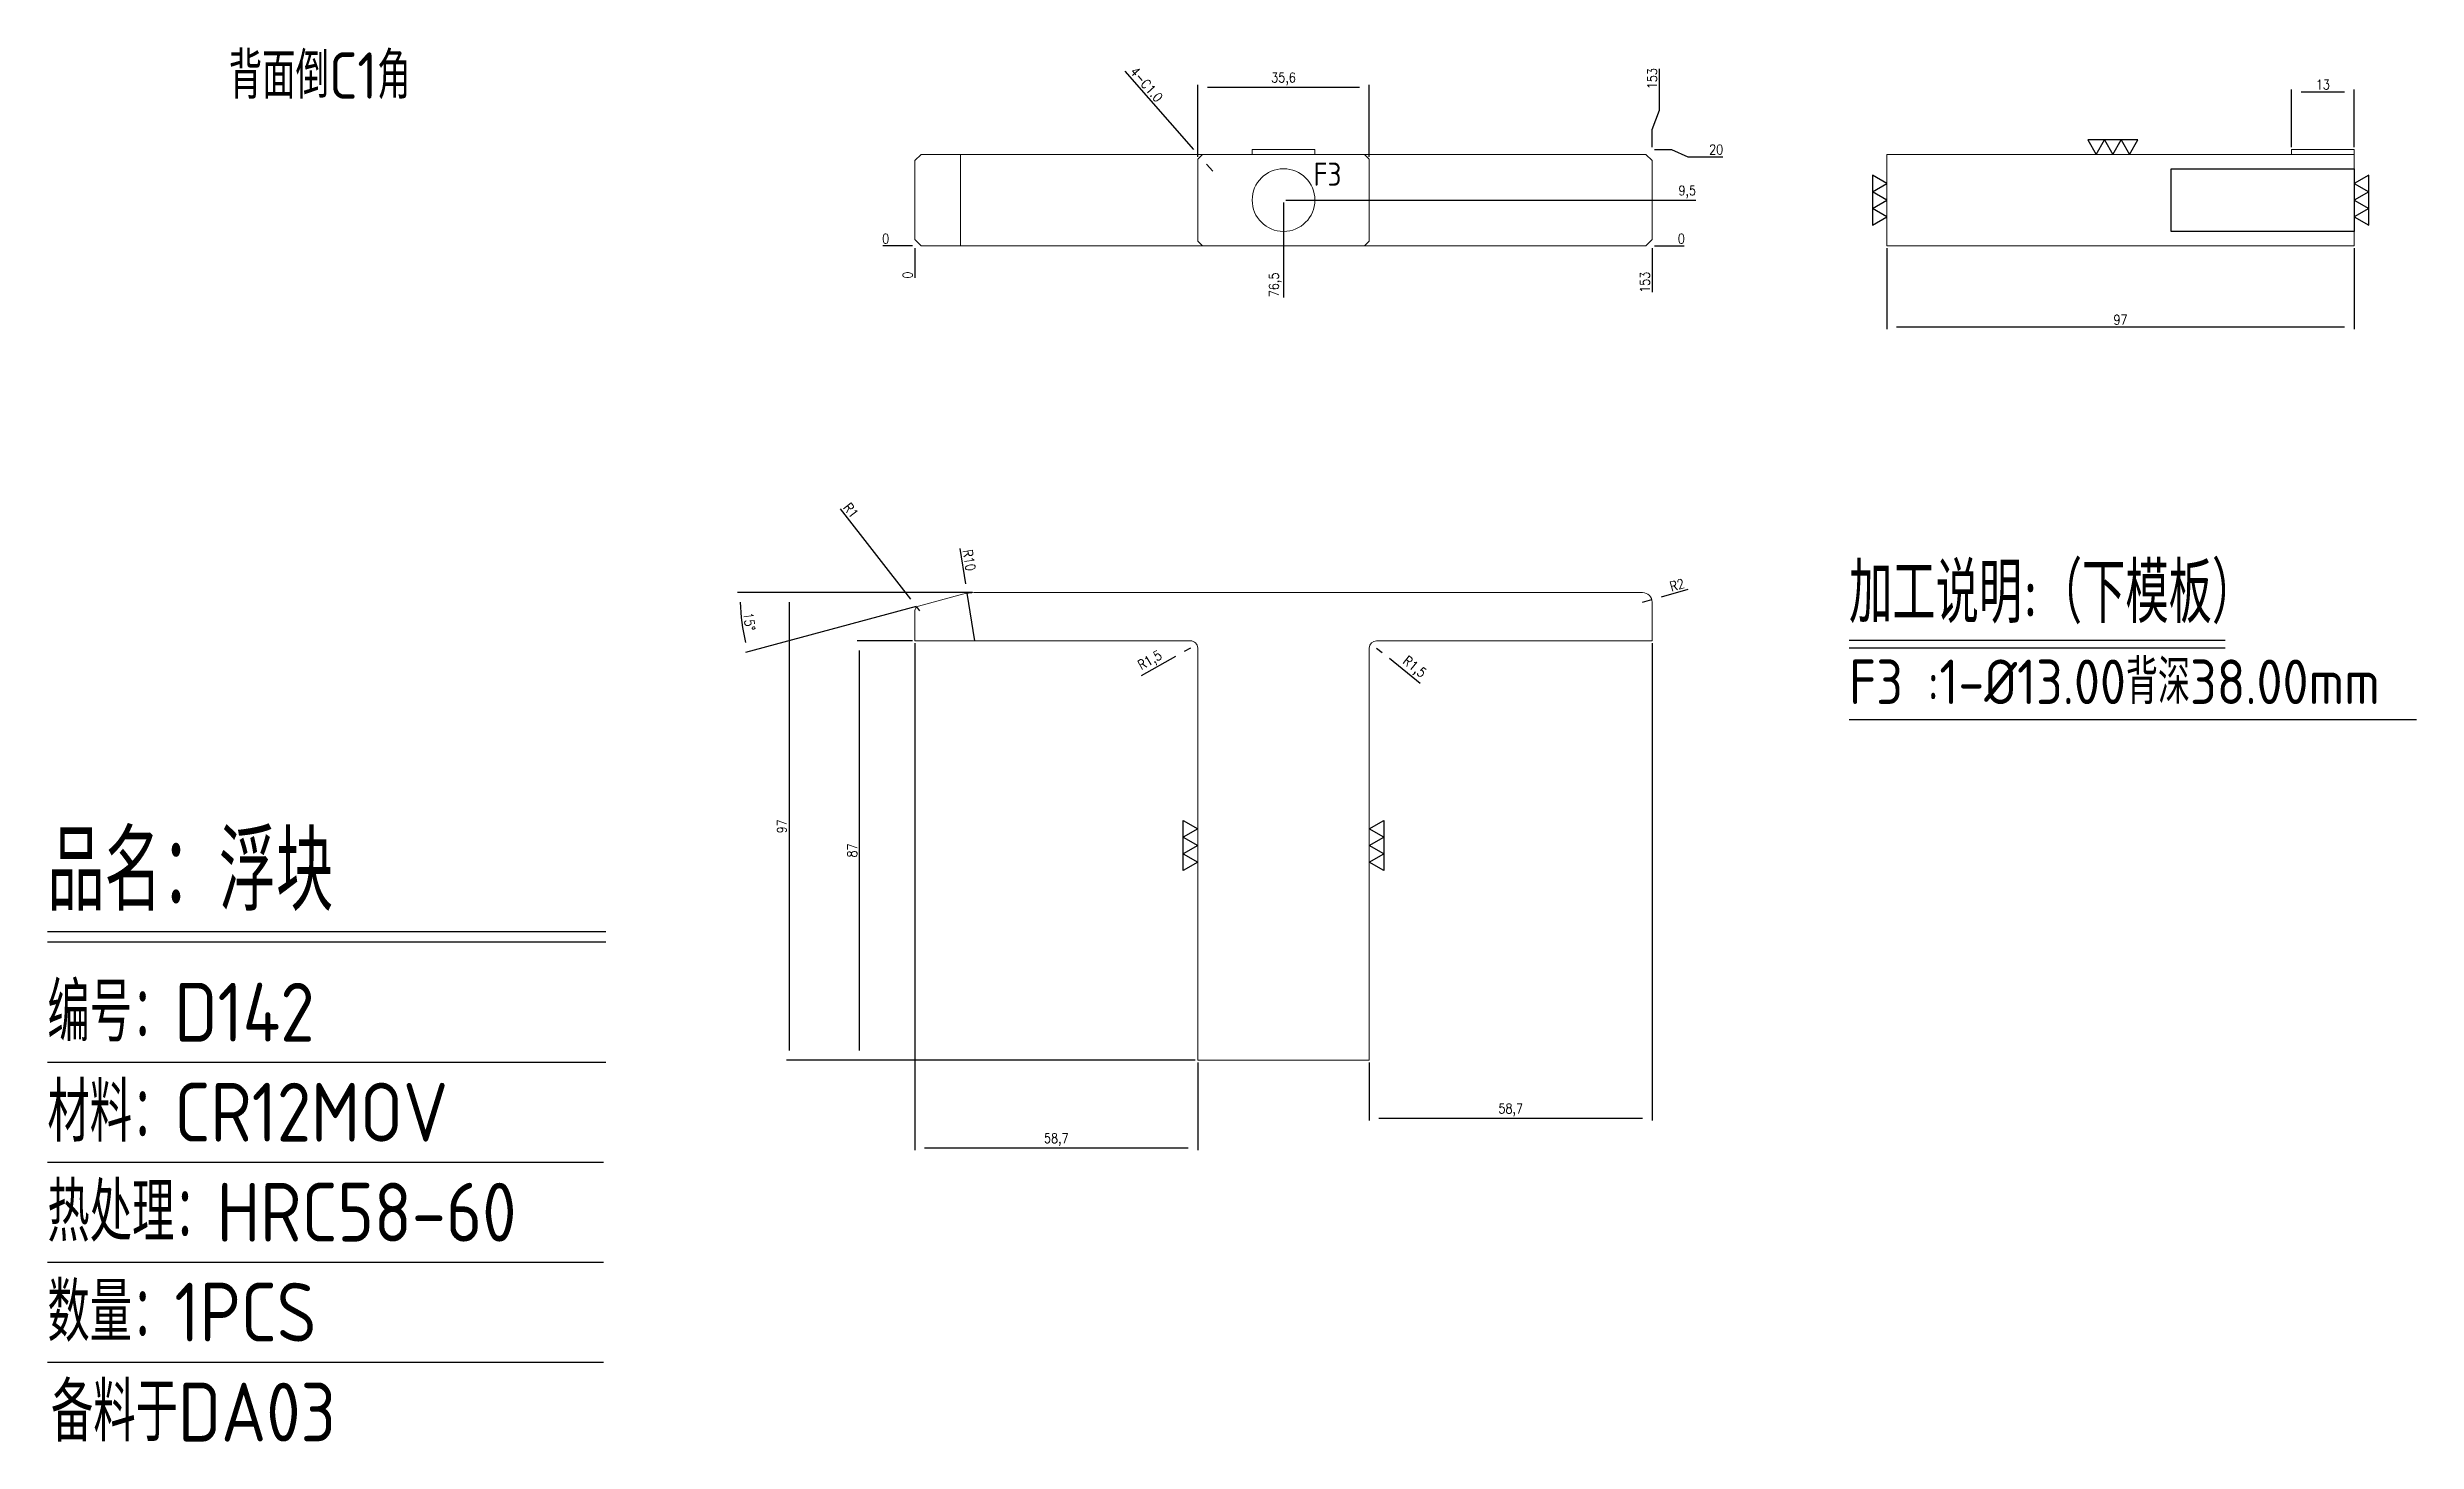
# Model space of a CAD drawing. Header units: millimetres. Extents: x 98206 to 98697, y -7950 to -7660.
import ezdxf
from ezdxf.enums import TextEntityAlignment as Align

# ---------------------------------------------------------------- set-up
doc = ezdxf.new("R2010")
doc.units = ezdxf.units.MM
doc.linetypes.add('HIDDEN', pattern=[0])
for name, color, linetype in [('DIE_P', 2, 'Continuous'), ('DIM', 4, 'Continuous'), ('TEXT', 4, 'Continuous')]:
    doc.layers.add(name, color=color, linetype=linetype)
doc.styles.add('gbenor', font='gbenor.shx', dxfattribs={"bigfont": 'gbcbig.shx'})
doc.styles.get("Standard").update_dxf_attribs({"font": 'txt.shx', "width": 0.85, "bigfont": 'ctxt.shx'})
doc.dimstyles.new('T-2-WX', dxfattribs={"dimtxt": 2, "dimasz": 2, "dimexe": 0.5, "dimexo": 0.5, "dimgap": 0.5, "dimtad": 1, "dimtxsty": 'Standard', "dimblk": 'OPEN30', "dimcen": 0, "dimazin": 3, "dimtfac": 1, "dimtmove": 0, "dimatfit": 3, "dimldrblk": 'OPEN30', "dimlwd": -1, "dimlwe": -1})

# ---------------------------------------------------------------- blocks, each defined once
blk = doc.blocks.new('*D7579')
at = {"layer": 'Defpoints', "color": 0}
for p in [(98398.00405427752, -7773.577656174115), (98359.44327357836, -7870.577656174115), (98444.25123260677, -7870.577656174115)]:
    blk.add_point(p, dxfattribs=at)
at = {"layer": 'DIM', "color": 0}
for p, q in [((98397.50405427752, -7773.577656174115), (98358.94327357836, -7773.577656174115)), ((98359.44327357836, -7775.577656174115), (98359.44327357836, -7868.577656174115)), ((98443.75123260677, -7870.577656174115), (98358.94327357836, -7870.577656174115))]:
    blk.add_line(p, q, dxfattribs=at)
at = {"layer": 'DIM', "color": 0, "insert": (98357.94327357836, -7822.077656174115), "char_height": 2, "attachment_point": 5, "rotation": 90}
blk.add_mtext('97', dxfattribs=at)
blk = doc.blocks.new('_Open30')
blk = doc.blocks.new('*D7580')
at = {"layer": 'Defpoints', "color": 0}
for p in [(98385.55123260678, -7783.577656174115), (98444.25123260677, -7870.577656174115), (98444.25123260677, -7888.80461975879)]:
    blk.add_point(p, dxfattribs=at)
at = {"layer": 'DIM', "color": 0}
for p, q in [((98385.55123260678, -7784.077656174115), (98385.55123260678, -7889.30461975879)), ((98444.25123260677, -7871.077656174115), (98444.25123260677, -7889.30461975879)), ((98387.55123260678, -7888.80461975879), (98442.25123260677, -7888.80461975879))]:
    blk.add_line(p, q, dxfattribs=at)
at = {"layer": 'DIM', "color": 0, "insert": (98414.90123260678, -7887.114143568314), "char_height": 2, "attachment_point": 5}
blk.add_mtext('58,7', dxfattribs=at)
blk = doc.blocks.new('*D7581')
at = {"layer": 'Defpoints', "color": 0}
for p in [(98538.55123260678, -7783.577656174115), (98479.85123260677, -7870.577656174115), (98538.55123260678, -7882.64998348918)]:
    blk.add_point(p, dxfattribs=at)
at = {"layer": 'DIM', "color": 0}
for p, q in [((98538.55123260678, -7784.077656174115), (98538.55123260678, -7883.14998348918)), ((98479.85123260677, -7871.077656174115), (98479.85123260677, -7883.14998348918)), ((98481.85123260677, -7882.64998348918), (98536.55123260678, -7882.64998348918))]:
    blk.add_line(p, q, dxfattribs=at)
at = {"layer": 'DIM', "color": 0, "insert": (98509.20123260678, -7880.959507298704), "char_height": 2, "attachment_point": 5}
blk.add_mtext('58,7', dxfattribs=at)
blk = doc.blocks.new('*D7582')
at = {"layer": 'Defpoints', "color": 0}
for p in [(98374.04476992605, -7783.577656174115), (98385.55123260678, -7783.577656174115), (98444.25123260677, -7870.577656174115)]:
    blk.add_point(p, dxfattribs=at)
at = {"layer": 'DIM', "color": 0}
for p, q in [((98385.05123260678, -7783.577656174115), (98373.54476992605, -7783.577656174115)), ((98374.04476992605, -7868.577656174115), (98374.04476992605, -7785.577656174115)), ((98443.75123260677, -7870.577656174115), (98373.54476992605, -7870.577656174115))]:
    blk.add_line(p, q, dxfattribs=at)
at = {"layer": 'DIM', "color": 0, "insert": (98372.54476992605, -7827.077656174115), "char_height": 2, "attachment_point": 5, "rotation": 90}
blk.add_mtext('87', dxfattribs=at)
blk = doc.blocks.new('*D7583')
at = {"layer": 'Defpoints', "color": 0}
for p in [(98349.4328298969, -7777.711906670389), (98386.29241356169, -7776.36301904187), (98395.41586382643, -7773.91839791122), (98397.82382599646, -7773.577656174115), (98536.55123260678, -7773.577656174115)]:
    blk.add_point(p, dxfattribs=at)
at = {"layer": 'DIM', "color": 0}
for p, q in [((98396.18752930156, -7773.577656174115), (98348.75232462202, -7773.577656174115)), ((98385.80945064855, -7776.492428564422), (98350.38567711318, -7785.98420007619))]:
    blk.add_line(p, q, dxfattribs=at)
blk.add_arc((98396.68752930156, -7773.577656174115), 47.43520467953348, 182.4159281991056, 192.5840718010485, dxfattribs=at)
at = {"layer": 'DIM', "color": 0, "insert": (98351.19251832596, -7779.567187996879), "char_height": 2, "attachment_point": 5, "rotation": 277.5000000000738}
blk.add_mtext('15%%d', dxfattribs=at)
blk = doc.blocks.new('*D7584')
at = {"layer": 'Defpoints', "color": 0}
for p in [(98385.93776654874, -7776.539223780987), (98386.55123260702, -7777.328944868212)]:
    blk.add_point(p, dxfattribs=at)
at = {"layer": 'DIM', "color": 0}
for p, q in [((98384.71083443235, -7774.959781606746), (98370.11099676613, -7756.165262302016)), ((98386.55123260702, -7777.328944868212), (98385.93776654874, -7776.539223780987))]:
    blk.add_line(p, q, dxfattribs=at)
at = {"layer": 'DIM', "color": 0, "insert": (98372.29757295853, -7756.534940990352), "char_height": 2, "attachment_point": 5, "rotation": 307.8405457107176}
blk.add_mtext('R1', dxfattribs=at)
blk = doc.blocks.new('*D7585')
at = {"layer": 'Defpoints', "color": 0}
for p in [(98396.40950339413, -7773.705604336732), (98398.00405427741, -7783.577656174504)]:
    blk.add_point(p, dxfattribs=at)
at = {"layer": 'DIM', "color": 0}
for p, q in [((98394.91518142355, -7764.454081471937), (98396.09059321748, -7771.731193969247)), ((98398.00405427741, -7783.577656174504), (98396.40950339413, -7773.705604336732))]:
    blk.add_line(p, q, dxfattribs=at)
at = {"layer": 'DIM', "color": 0, "insert": (98396.82424000782, -7766.866249904365), "char_height": 2, "attachment_point": 5, "rotation": 279.1752690243606}
blk.add_mtext('R10', dxfattribs=at)
blk = doc.blocks.new('*D7586')
at = {"layer": 'Defpoints', "color": 0}
for p in [(98536.55123260671, -7775.57765617414), (98538.4763428853, -7775.035484231463)]:
    blk.add_point(p, dxfattribs=at)
at = {"layer": 'DIM', "color": 0}
for p, q in [((98545.93843701265, -7772.933922510842), (98540.40145316385, -7774.493312288797)), ((98536.55123260671, -7775.57765617414), (98538.4763428853, -7775.035484231463))]:
    blk.add_line(p, q, dxfattribs=at)
at = {"layer": 'DIM', "color": 0, "insert": (98543.72587127052, -7771.998698719573), "char_height": 2, "attachment_point": 5, "rotation": 15.728898686635706}
blk.add_mtext('R2', dxfattribs=at)
blk = doc.blocks.new('*D7587')
at = {"layer": 'Defpoints', "color": 0}
for p in [(98481.35123260689, -7785.07765617421), (98482.51603698944, -7786.022765030422)]:
    blk.add_point(p, dxfattribs=at)
at = {"layer": 'DIM', "color": 0}
for p, q in [((98481.35123260689, -7785.07765617421), (98482.51603698944, -7786.022765030422)), ((98490.42191562457, -7792.437503870786), (98484.06910949961, -7787.28291017212))]:
    blk.add_line(p, q, dxfattribs=at)
at = {"layer": 'DIM', "color": 0, "insert": (98489.08717149647, -7789.177563542036), "char_height": 2, "attachment_point": 5, "rotation": 320.94452311535434}
blk.add_mtext('R1,5', dxfattribs=at)
blk = doc.blocks.new('*D7588')
at = {"layer": 'Defpoints', "color": 0}
for p in [(98441.44413498425, -7785.813520159434), (98442.75123260685, -7785.07765617418)]:
    blk.add_point(p, dxfattribs=at)
at = {"layer": 'DIM', "color": 0}
for p, q in [((98432.57246921521, -7790.80805095481), (98439.70133815405, -7786.794672139816)), ((98442.75123260685, -7785.07765617418), (98441.44413498425, -7785.813520159434))]:
    blk.add_line(p, q, dxfattribs=at)
at = {"layer": 'DIM', "color": 0, "insert": (98434.43619823849, -7787.818859264348), "char_height": 2, "attachment_point": 5, "rotation": 29.378446770432998}
blk.add_mtext('R1,5', dxfattribs=at)
blk = doc.blocks.new('*D7589')
at = {"layer": 'Defpoints', "color": 0}
for p in [(98385.55123260678, -7701.61553054479), (98538.55123260678, -7701.61553054479), (98543.55123260678, -7701.61553054479)]:
    blk.add_point(p, dxfattribs=at)
at = {"layer": 'DIM', "color": 0}
blk.add_line((98539.05123260678, -7701.61553054479), (98545.18456594012, -7701.61553054479), dxfattribs=at)
at = {"layer": 'DIM', "color": 0, "insert": (98544.61789927345, -7700.11553054479), "char_height": 2, "attachment_point": 5}
blk.add_mtext('0', dxfattribs=at)
blk = doc.blocks.new('*D7590')
at = {"layer": 'Defpoints', "color": 0}
for p in [(98462.05123260678, -7692.11553054479), (98543.55123260678, -7692.11553054479), (98385.55123260678, -7701.61553054479)]:
    blk.add_point(p, dxfattribs=at)
at = {"layer": 'DIM', "color": 0}
blk.add_line((98462.55123260678, -7692.11553054479), (98547.6131373687, -7692.11553054479), dxfattribs=at)
at = {"layer": 'DIM', "color": 0, "insert": (98545.83218498774, -7690.425054354314), "char_height": 2, "attachment_point": 5}
blk.add_mtext('9,5', dxfattribs=at)
blk = doc.blocks.new('*D7591')
at = {"layer": 'Defpoints', "color": 0}
for p in [(98538.55123260678, -7681.615530544794), (98549.96670879725, -7683.11553054479), (98385.55123260678, -7701.61553054479)]:
    blk.add_point(p, dxfattribs=at)
at = {"layer": 'DIM', "color": 0}
for p, q in [((98539.05123260678, -7681.615530544794), (98542.55123260678, -7681.615530544794)), ((98542.55123260678, -7681.615530544794), (98545.96670879725, -7683.11553054479)), ((98545.96670879725, -7683.11553054479), (98553.21908974963, -7683.11553054479))]:
    blk.add_line(p, q, dxfattribs=at)
at = {"layer": 'DIM', "color": 0, "insert": (98551.84289927344, -7681.61553054479), "char_height": 2, "attachment_point": 5}
blk.add_mtext('20', dxfattribs=at)
blk = doc.blocks.new('*D7592')
at = {"layer": 'Defpoints', "color": 0}
for p in [(98380.55123260678, -7701.61553054479), (98385.55123260678, -7701.61553054479), (98385.55123260678, -7701.61553054479)]:
    blk.add_point(p, dxfattribs=at)
at = {"layer": 'DIM', "color": 0}
blk.add_line((98385.05123260678, -7701.61553054479), (98378.91789927345, -7701.61553054479), dxfattribs=at)
at = {"layer": 'DIM', "color": 0, "insert": (98379.48456594012, -7700.11553054479), "char_height": 2, "attachment_point": 5}
blk.add_mtext('0', dxfattribs=at)
blk = doc.blocks.new('*D7593')
at = {"layer": 'Defpoints', "color": 0}
for p in [(98385.55123260678, -7701.61553054479), (98538.55123260678, -7701.61553054479), (98538.55123260678, -7706.61553054479)]:
    blk.add_point(p, dxfattribs=at)
at = {"layer": 'DIM', "color": 0}
blk.add_line((98538.55123260678, -7702.11553054479), (98538.55123260678, -7711.244101973352), dxfattribs=at)
at = {"layer": 'DIM', "color": 0, "insert": (98537.05123260678, -7709.179816259071), "char_height": 2, "attachment_point": 5, "rotation": 90}
blk.add_mtext('153', dxfattribs=at)
blk = doc.blocks.new('*D7594')
at = {"layer": 'Defpoints', "color": 0}
for p in [(98462.05123260678, -7692.11553054479), (98385.55123260678, -7701.61553054479), (98462.05123260678, -7706.61553054479)]:
    blk.add_point(p, dxfattribs=at)
at = {"layer": 'DIM', "color": 0}
blk.add_line((98462.05123260678, -7692.61553054479), (98462.05123260678, -7712.296482925754), dxfattribs=at)
at = {"layer": 'DIM', "color": 0, "insert": (98460.36075641631, -7709.706006735272), "char_height": 2, "attachment_point": 5, "rotation": 90}
blk.add_mtext('76,5', dxfattribs=at)
blk = doc.blocks.new('*D7595')
at = {"layer": 'Defpoints', "color": 0}
for p in [(98385.55123260678, -7701.61553054479), (98385.55123260678, -7701.61553054479), (98385.55123260678, -7706.61553054479)]:
    blk.add_point(p, dxfattribs=at)
at = {"layer": 'DIM', "color": 0}
blk.add_line((98385.55123260678, -7702.11553054479), (98385.55123260678, -7708.248863878121), dxfattribs=at)
at = {"layer": 'DIM', "color": 0, "insert": (98384.05123260678, -7707.682197211456), "char_height": 2, "attachment_point": 5, "rotation": 90}
blk.add_mtext('0', dxfattribs=at)
blk = doc.blocks.new('*D7596')
at = {"layer": 'Defpoints', "color": 0}
for p in [(98540.05123260678, -7669.471482925714), (98538.55123260678, -7681.615530544794), (98385.55123260678, -7701.61553054479)]:
    blk.add_point(p, dxfattribs=at)
at = {"layer": 'DIM', "color": 0}
for p, q in [((98540.05123260678, -7673.471482925714), (98540.05123260678, -7664.842911497151)), ((98538.55123260678, -7677.471482925714), (98540.05123260678, -7673.471482925714)), ((98538.55123260678, -7681.11553054479), (98538.55123260678, -7677.471482925714))]:
    blk.add_line(p, q, dxfattribs=at)
at = {"layer": 'DIM', "color": 0, "insert": (98538.55123260678, -7666.907197211443), "char_height": 2, "attachment_point": 5, "rotation": 90}
blk.add_mtext('153', dxfattribs=at)
blk = doc.blocks.new('*D7597')
at = {"layer": 'Defpoints', "color": 0}
for p in [(98587.2444789545, -7701.61553054479), (98684.2444789545, -7701.61553054479), (98684.2444789545, -7718.434454868591)]:
    blk.add_point(p, dxfattribs=at)
at = {"layer": 'DIM', "color": 0}
for p, q in [((98587.2444789545, -7702.11553054479), (98587.2444789545, -7718.934454868591)), ((98684.2444789545, -7702.11553054479), (98684.2444789545, -7718.934454868591)), ((98589.2444789545, -7718.434454868591), (98682.2444789545, -7718.434454868591))]:
    blk.add_line(p, q, dxfattribs=at)
at = {"layer": 'DIM', "color": 0, "insert": (98635.7444789545, -7716.934454868591), "char_height": 2, "attachment_point": 5}
blk.add_mtext('97', dxfattribs=at)
blk = doc.blocks.new('*D7598')
at = {"layer": 'Defpoints', "color": 0}
for p in [(98684.2444789545, -7669.629311744819), (98671.2444789545, -7681.615530544794), (98684.2444789545, -7681.615530544794)]:
    blk.add_point(p, dxfattribs=at)
at = {"layer": 'DIM', "color": 0}
for p, q in [((98671.2444789545, -7681.115530544794), (98671.2444789545, -7669.129311744819)), ((98673.2444789545, -7669.629311744819), (98682.2444789545, -7669.629311744819)), ((98684.2444789545, -7681.115530544794), (98684.2444789545, -7669.129311744819))]:
    blk.add_line(p, q, dxfattribs=at)
at = {"layer": 'DIM', "color": 0, "insert": (98677.7444789545, -7668.129311744819), "char_height": 2, "attachment_point": 5}
blk.add_mtext('13', dxfattribs=at)
blk = doc.blocks.new('*D7599')
at = {"layer": 'Defpoints', "color": 0}
for p in [(98479.85123260677, -7668.668498537518), (98444.25123260677, -7683.61553054479), (98479.85123260677, -7683.61553054479)]:
    blk.add_point(p, dxfattribs=at)
at = {"layer": 'DIM', "color": 0}
for p, q in [((98444.25123260677, -7683.11553054479), (98444.25123260677, -7668.168498537518)), ((98446.25123260677, -7668.668498537518), (98477.85123260677, -7668.668498537518)), ((98479.85123260677, -7683.11553054479), (98479.85123260677, -7668.168498537518))]:
    blk.add_line(p, q, dxfattribs=at)
at = {"layer": 'DIM', "color": 0, "insert": (98462.05123260677, -7666.978022347042), "char_height": 2, "attachment_point": 5}
blk.add_mtext('35,6', dxfattribs=at)
blk = doc.blocks.new('*D7600')
at = {"layer": 'Defpoints', "color": 0}
for p in [(98444.75057424154, -7683.114777845978), (98444.75189097167, -7683.116283243595)]:
    blk.add_point(p, dxfattribs=at)
at = {"layer": 'DIM', "color": 0}
for p, q in [((98443.43384414386, -7681.609380273944), (98429.20726704097, -7665.344350206724)), ((98444.75189097167, -7683.116283243595), (98444.75057424154, -7683.114777845978)), ((98446.06862106935, -7684.621680815629), (98447.38535116703, -7686.127078387663))]:
    blk.add_line(p, q, dxfattribs=at)
at = {"layer": 'DIM', "color": 0, "insert": (98433.62343785667, -7668.114920143656), "char_height": 2, "attachment_point": 5, "rotation": 311.17530100603574}
blk.add_mtext('4-C1.0', dxfattribs=at)

msp = doc.modelspace()

# ---------------------------------------------------------------- linework, layer by layer
at = {"layer": 'DIE_P', "linetype": 'Continuous', "lineweight": 15}
for p, q in [((98395.00405427747, -7682.61553054479), (98395.00405427747, -7701.61553054479)), ((98455.55123260678, -7682.61553054479), (98468.55123260678, -7682.61553054479))]:
    msp.add_line(p, q, dxfattribs=at)
at = {"layer": 'DIE_P', "color": 4}
for points in [[(98628.9763371869, -7679.61553054479), (98630.70838799447, -7682.61553054479), (98632.44043880203, -7679.61553054479), (98634.1724896096, -7682.61553054479), (98635.90454041716, -7679.61553054479), (98637.63659122476, -7682.61553054479), (98639.36864203232, -7679.61553054479), (98628.9763371869, -7679.61553054479)], [(98584.2444789545, -7697.311682967495), (98587.2444789545, -7695.579632159926), (98584.2444789545, -7693.847581352358), (98587.2444789545, -7692.11553054479), (98584.2444789545, -7690.38347973722), (98587.2444789545, -7688.65142892965), (98584.2444789545, -7686.919378122082), (98584.2444789545, -7697.311682967495)], [(98687.2444789545, -7686.919378122082), (98684.2444789545, -7688.65142892965), (98687.2444789545, -7690.383479737222), (98684.2444789545, -7692.11553054479), (98687.2444789545, -7693.847581352358), (98684.2444789545, -7695.579632159926), (98687.2444789545, -7697.311682967495), (98687.2444789545, -7686.919378122082)], [(98441.25123260677, -7820.881503751407), (98444.25123260677, -7822.613554558975), (98441.25123260677, -7824.345605366545), (98444.25123260677, -7826.077656174115), (98441.25123260677, -7827.809706981683), (98444.25123260677, -7829.541757789251), (98441.25123260677, -7831.273808596821), (98441.25123260677, -7820.881503751407)], [(98482.85123260677, -7831.273808596821), (98479.85123260677, -7829.541757789251), (98482.85123260677, -7827.809706981683), (98479.85123260677, -7826.077656174115), (98482.85123260677, -7824.345605366545), (98479.85123260677, -7822.613554558975), (98482.85123260677, -7820.881503751407), (98482.85123260677, -7831.273808596821)]]:
    msp.add_lwpolyline(points, close=True, dxfattribs=at)
at = {"layer": 'DIE_P', "linetype": 'Continuous', "lineweight": 15}
msp.add_lwpolyline([(98455.55123260678, -7681.615530544794), (98468.55123260678, -7681.615530544794), (98468.55123260678, -7682.61553054479), (98537.25833938798, -7682.61553054479), (98538.55123260678, -7683.908423763598), (98538.55123260678, -7700.322637325982), (98537.25833938798, -7701.61553054479), (98386.84412582559, -7701.61553054479), (98385.55123260678, -7700.322637325982), (98385.55123260678, -7683.908423763598), (98386.84412582559, -7682.61553054479), (98455.55123260678, -7682.61553054479)], close=True, dxfattribs=at)
at = {"layer": 'DIE_P', "linetype": 'HIDDEN', "lineweight": 15, "ltscale": 0.5}
for points in [[(98448.44479917517, -7682.61553054479), (98445.25123260677, -7682.61553054479), (98444.25123260677, -7683.61553054479), (98444.25123260677, -7700.61553054479), (98445.25123260677, -7701.61553054479), (98448.44479917517, -7701.61553054479)], [(98474.6576660384, -7682.61553054479), (98478.85123260677, -7682.61553054479), (98479.85123260677, -7683.61553054479), (98479.85123260677, -7700.61553054479), (98478.85123260677, -7701.61553054479), (98474.6576660384, -7701.61553054479)]]:
    msp.add_lwpolyline(points, dxfattribs=at)
at = {"layer": 'DIE_P', "color": 2, "linetype": 'Continuous', "lineweight": 15}
for points in [[(98587.2444789545, -7682.61553054479), (98684.2444789545, -7682.61553054479), (98684.2444789545, -7701.61553054479), (98587.2444789545, -7701.61553054479)], [(98671.2444789545, -7682.61553054479), (98671.2444789545, -7681.615530544794), (98684.2444789545, -7681.615530544794), (98684.2444789545, -7682.61553054479)]]:
    msp.add_lwpolyline(points, close=True, dxfattribs=at)
at = {"layer": 'DIE_P', "linetype": 'HIDDEN'}
msp.add_lwpolyline([(98646.2444789545, -7685.61553054479), (98684.2444789545, -7685.61553054479), (98684.2444789545, -7698.61553054479), (98646.2444789545, -7698.61553054479)], close=True, dxfattribs=at)
at = {"layer": 'DIE_P', "linetype": 'Continuous', "lineweight": 15}
msp.add_lwpolyline([(98397.82382599646, -7773.577656174115), (98536.55123260678, -7773.577656174115, -0.414213562373095), (98538.55123260678, -7775.577656174115), (98538.55123260678, -7783.577656174115), (98481.35123260677, -7783.577656174115, 0.4142135623702535), (98479.85123260677, -7785.077656174115), (98479.85123260677, -7870.577656174115), (98444.25123260677, -7870.577656174115), (98444.25123260677, -7785.077656174115, 0.4142135623745157), (98442.75123260677, -7783.577656174115), (98385.55123260678, -7783.577656174115), (98385.55123260678, -7777.328944868183, -0.3394542588629408), (98386.29241356169, -7776.36301904187), (98395.41586382643, -7773.91839791122, -0.0655434628125303), (98398.00405427747, -7773.577656174115)], format="xyb", dxfattribs=at)
at = {"layer": 'DIE_P', "linetype": 'HIDDEN', "lineweight": 15, "ltscale": 0.5}
msp.add_circle((98462.05123260678, -7692.11553054479), 6.5, dxfattribs=at)
at = {"layer": 'DIM', "color": 4, "linetype": 'Continuous', "lineweight": 25}
for p, q in [((98205.5307497379, -7843.884404740342), (98321.41415977091, -7843.884404740342)), ((98205.5307497379, -7846.020120415233), (98321.41415977091, -7846.020120415233)), ((98205.5307497379, -7871.038504035096), (98321.41415977091, -7871.038504035096)), ((98205.5307497379, -7891.785456305322), (98320.91088443183, -7891.785456305322)), ((98205.5307497379, -7912.532408575482), (98320.91088443183, -7912.532408575482)), ((98205.5307497379, -7933.279360845718), (98320.91088443183, -7933.279360845718))]:
    msp.add_line(p, q, dxfattribs=at)
at = {"layer": 'TEXT', "color": 3}
for p, q in [((98579.40600057572, -7783.448441669865), (98657.4659988388, -7783.448441669865)), ((98579.40600057572, -7785.065441669867), (98657.4659988388, -7785.065441669867)), ((98579.40600057572, -7799.943002206204), (98697.19032202082, -7799.943002206204))]:
    msp.add_line(p, q, dxfattribs=at)

# ---------------------------------------------------------------- texts
at = {"layer": 'DIM', "color": 3, "linetype": 'Continuous', "lineweight": 25, "style": 'gbenor'}
for s, height, p in [('品名：浮块', 16.47552092044657, (98205.5307497379, -7839.612973390569)), ('编号：D142', 12.20408957070116, (98205.5307497379, -7866.76707268539)), ('材料：CR12MOV ', 12.20408957070116, (98205.5307497379, -7887.514024955544)), ('热处理：HRC58-60', 12.20408957070116, (98205.5307497379, -7908.260977225782)), ('数量：1PCS', 12.20408957070116, (98205.5307497379, -7929.00792949602)), ('备料于DA03', 12.20408957070116, (98206.27323851266, -7949.754881766088))]:
    msp.add_text(s, height=height, dxfattribs=at).set_placement(p)
at = {"layer": 'TEXT', "color": 4, "lineweight": 18, "style": 'gbenor'}
msp.add_text('背面倒C1角', height=9.626334097184833, dxfattribs=at).set_placement((98243.1778390885, -7671.080395055623))
at = {"layer": 'TEXT', "color": 4, "style": 'gbenor'}
msp.add_text('F3', height=4.800000000000002, dxfattribs=at).set_placement((98471.16981726344, -7686.740761669022), align=Align.MIDDLE_CENTER)
for s, height, p in [('加工说明:（下模板）', 12.474, (98579.40600057572, -7779.891041669867)), ('F3 :1-%%C13.00背深38.00mm ', 9.239999999999998, (98579.40600057572, -7796.709002206204))]:
    msp.add_text(s, height=height, dxfattribs=at).set_placement(p)

# ---------------------------------------------------------------- dimensions: what is measured, and where the dimension line sits
at = {"layer": 'DIM', "color": 4}
for feature_location, offset, dtype, picture, middle in [((98538.55123260678, -7681.615530544794), (1.5, 12.144047619080084), 1, '*D7596', (98538.55123260678, -7666.907197211443)), ((98538.55123260678, -7681.615530544794), (11.415476190464688, -1.499999999996362), 0, '*D7591', (98551.84289927344, -7681.61553054479)), ((98462.05123260678, -7692.11553054479), (81.5, 0), 0, '*D7590', (98545.83218498774, -7690.425054354314)), ((98462.05123260678, -7692.11553054479), (0, -14.5), 1, '*D7594', (98460.36075641631, -7709.706006735272)), ((98385.55123260678, -7701.61553054479), (-5, 0), 0, '*D7592', (98379.48456594012, -7700.11553054479)), ((98538.55123260678, -7701.61553054479), (5, 0), 0, '*D7589', (98544.61789927345, -7700.11553054479)), ((98385.55123260678, -7701.61553054479), (0, -5), 1, '*D7595', (98384.05123260678, -7707.682197211456)), ((98538.55123260678, -7701.61553054479), (0, -5), 1, '*D7593', (98537.05123260678, -7709.179816259071))]:
    dim = msp.add_ordinate_dim(feature_location=feature_location, offset=offset, dtype=dtype, origin=(98385.55123260678, -7701.61553054479), dimstyle='T-2-WX', dxfattribs=at)
    dim.commit()
    dim.dimension.update_dxf_attribs({"geometry": picture, "text_midpoint": middle})
dim = msp.add_diameter_dim_2p(p1=(98444.75189097167, -7683.116283243595), p2=(98444.75057424154, -7683.114777845978), text='4-C1.0', dimstyle='T-2-WX', dxfattribs=at)
dim.commit()
dim.dimension.update_dxf_attribs({"geometry": '*D7600', "text_midpoint": (98432.49438967765, -7669.102467716911), "dimtype": 163})
for base, p1, p2, picture, middle in [((98479.85123260677, -7668.668498537518), (98444.25123260677, -7683.61553054479), (98479.85123260677, -7683.61553054479), '*D7599', (98462.05123260677, -7666.978022347042)), ((98684.2444789545, -7669.629311744819), (98671.2444789545, -7681.615530544794), (98684.2444789545, -7681.615530544794), '*D7598', (98677.7444789545, -7668.129311744819)), ((98684.2444789545, -7718.434454868591), (98587.2444789545, -7701.61553054479), (98684.2444789545, -7701.61553054479), '*D7597', (98635.7444789545, -7716.934454868591)), ((98444.25123260677, -7888.80461975879), (98385.55123260678, -7783.577656174115), (98444.25123260677, -7870.577656174115), '*D7580', (98414.90123260678, -7887.114143568314)), ((98538.55123260678, -7882.64998348918), (98479.85123260677, -7870.577656174115), (98538.55123260678, -7783.577656174115), '*D7581', (98509.20123260678, -7880.959507298704))]:
    dim = msp.add_linear_dim(base=base, p1=p1, p2=p2, dimstyle='T-2-WX', dxfattribs=at)
    dim.commit()
    dim.dimension.update_dxf_attribs({"geometry": picture, "text_midpoint": middle})
dim = msp.add_radius_dim(center=(98386.55123260702, -7777.328944868212), mpoint=(98385.93776654874, -7776.539223780987), dimstyle='T-2-WX', dxfattribs=at)
dim.commit()
dim.dimension.update_dxf_attribs({"geometry": '*D7584', "text_midpoint": (98371.11299132786, -7757.455140077645), "dimtype": 164})
for center, mpoint, picture, middle in [((98398.00405427741, -7783.577656174504), (98396.40950339413, -7773.705604336732), '*D7585', (98396.82424000782, -7766.866249904365)), ((98536.55123260671, -7775.57765617414), (98538.4763428853, -7775.035484231463), '*D7586', (98543.72587127052, -7771.998698719573)), ((98442.75123260685, -7785.07765617418), (98441.44413498425, -7785.813520159434), '*D7588', (98434.43619823849, -7787.818859264348)), ((98481.35123260689, -7785.07765617421), (98482.51603698944, -7786.022765030422), '*D7587', (98489.08717149647, -7789.177563542036))]:
    dim = msp.add_radius_dim(center=center, mpoint=mpoint, dimstyle='T-2-WX', dxfattribs=at)
    dim.commit()
    dim.dimension.update_dxf_attribs({"geometry": picture, "text_midpoint": middle})
dim = msp.add_angular_dim_2l(base=(98349.4328298969, -7777.711906670389), line1=((98386.29241356169, -7776.36301904187), (98395.41586382643, -7773.91839791122)), line2=((98397.82382599646, -7773.577656174115), (98536.55123260678, -7773.577656174115)), dimstyle='T-2-WX', dxfattribs=at)
dim.commit()
dim.dimension.update_dxf_attribs({"geometry": '*D7583', "text_midpoint": (98351.19251832596, -7779.567187996879)})
for base, p1, p2, picture, middle in [((98359.44327357836, -7870.577656174115), (98398.00405427752, -7773.577656174115), (98444.25123260677, -7870.577656174115), '*D7579', (98357.94327357836, -7822.077656174115)), ((98374.04476992605, -7783.577656174115), (98444.25123260677, -7870.577656174115), (98385.55123260678, -7783.577656174115), '*D7582', (98372.54476992605, -7827.077656174115))]:
    dim = msp.add_linear_dim(base=base, p1=p1, p2=p2, angle=90, dimstyle='T-2-WX', dxfattribs=at)
    dim.commit()
    dim.dimension.update_dxf_attribs({"geometry": picture, "text_midpoint": middle})

doc.saveas('drawing.dxf')
